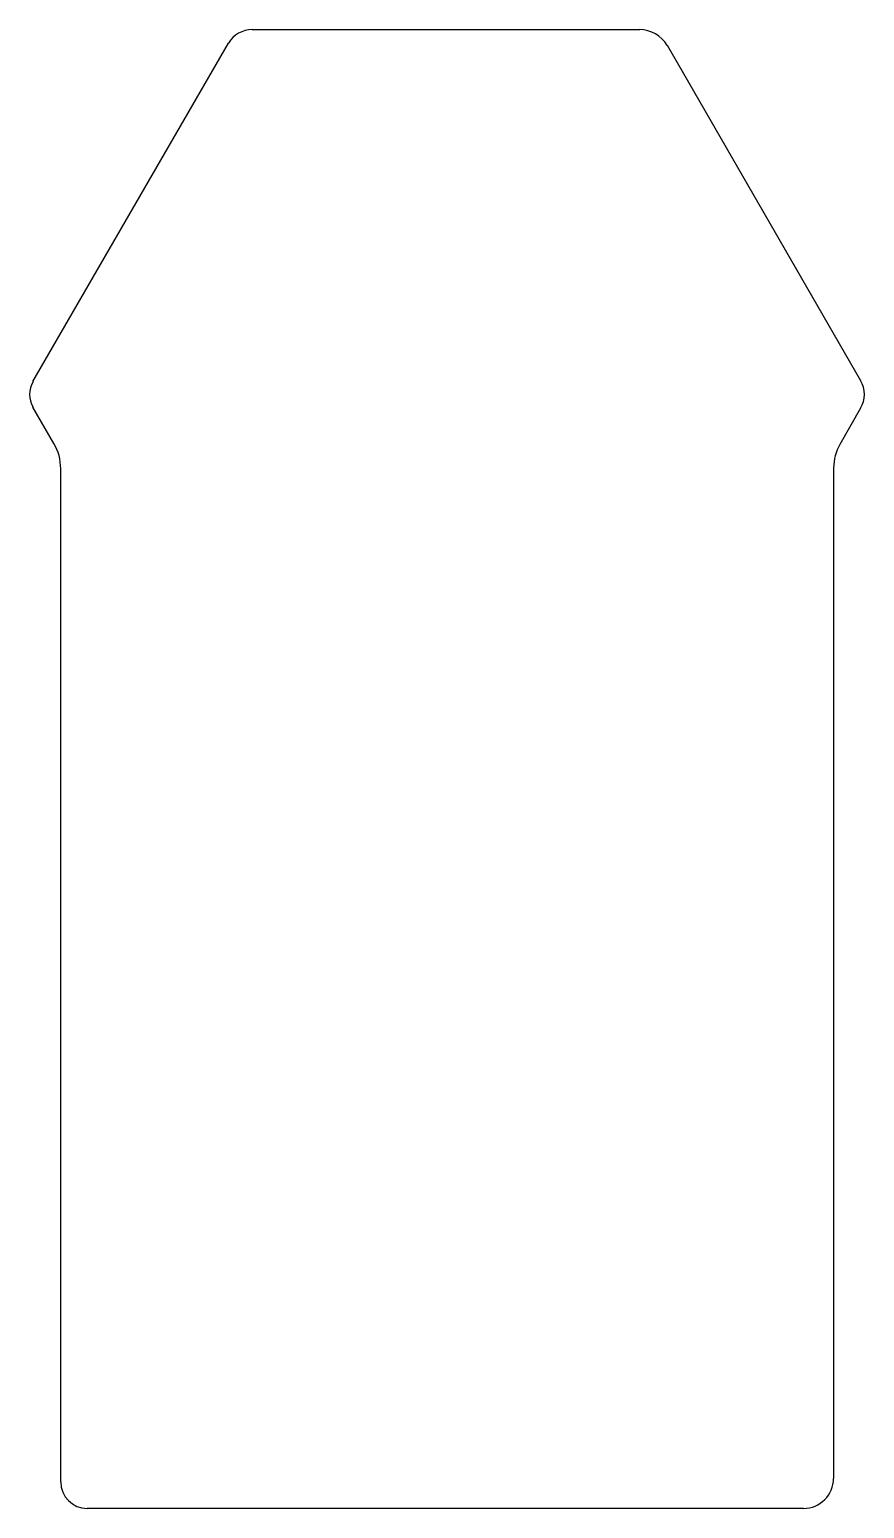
# Model space of a CAD drawing. Header units: millimetres. Extents: x -34 to 85, y -129 to 81.
import ezdxf

# ---------------------------------------------------------------- set-up
doc = ezdxf.new("R2010")
doc.units = ezdxf.units.MM
doc.layers.add('Pad', color=7, linetype='CONTINUOUS')

msp = doc.modelspace()

# ---------------------------------------------------------------- linework, layer by layer
at = {"layer": 'Pad'}
for p, q in [((-1.94, 81.28), (-1.94, 81.28, 2)), ((-1.94, 81.28), (-1.94, 81.28, 2)), ((-1.94, 81.28), (53.21, 81.28)), ((-1.94, 81.28, 2), (53.21, 81.28, 2)), ((-1.94, 81.28), (53.21, 81.28)), ((-1.94, 81.28, 2), (53.21, 81.28, 2)), ((53.21, 81.28), (53.21, 81.28, 2)), ((53.21, 81.28), (53.21, 81.28, 2)), ((-33.15, 31.14), (-5.32, 79.33)), ((-33.15, 31.14, 2), (-5.32, 79.33, 2)), ((-33.15, 31.14), (-5.32, 79.33)), ((-33.15, 31.14, 2), (-5.32, 79.33, 2)), ((-5.32, 79.33), (-5.32, 79.33, 2)), ((-5.32, 79.33), (-5.32, 79.33, 2)), ((57.1, 79.04), (57.1, 79.04, 2)), ((57.1, 79.04), (57.1, 79.04, 2)), ((57.1, 79.04), (84.66, 31.3)), ((57.1, 79.04, 2), (84.66, 31.3, 2)), ((57.1, 79.04), (84.66, 31.3)), ((57.1, 79.04, 2), (84.66, 31.3, 2)), ((-33.15, 31.14), (-33.15, 31.14, 2)), ((-33.15, 31.14), (-33.15, 31.14, 2)), ((84.66, 31.3), (84.66, 31.3, 2)), ((84.66, 31.3), (84.66, 31.3, 2)), ((-33.15, 27.51), (-33.15, 27.51, 2)), ((-30.16, 22.34), (-33.15, 27.51)), ((-30.16, 22.34, 2), (-33.15, 27.51, 2)), ((-33.15, 27.51), (-33.15, 27.51, 2)), ((-30.16, 22.34), (-33.15, 27.51)), ((-30.16, 22.34, 2), (-33.15, 27.51, 2)), ((84.66, 27.34), (81.7, 22.21)), ((84.66, 27.34, 2), (81.7, 22.21, 2)), ((84.66, 27.34), (81.7, 22.21)), ((84.66, 27.34, 2), (81.7, 22.21, 2)), ((84.66, 27.34), (84.66, 27.34, 2)), ((84.66, 27.34), (84.66, 27.34, 2)), ((-30.16, 22.34), (-30.16, 22.34, 2)), ((-30.16, 22.34), (-30.16, 22.34, 2)), ((81.7, 22.21), (81.7, 22.21, 2)), ((81.7, 22.21), (81.7, 22.21, 2)), ((-29.19, 18.73), (-29.19, 18.73, 2)), ((-29.19, -125.56), (-29.19, 18.73)), ((-29.19, -125.56, 2), (-29.19, 18.73, 2)), ((-29.19, 18.73), (-29.19, 18.73, 2)), ((-29.19, -125.56), (-29.19, 18.73)), ((-29.19, -125.56, 2), (-29.19, 18.73, 2)), ((80.81, 18.87), (80.81, 18.87, 2)), ((80.81, 18.87), (80.81, 18.87, 2)), ((80.81, 18.87), (80.81, -125.06)), ((80.81, 18.87, 2), (80.81, -125.06, 2)), ((80.81, 18.87), (80.81, -125.06)), ((80.81, 18.87, 2), (80.81, -125.06, 2)), ((-29.19, -125.56), (-29.19, -125.56, 2)), ((-29.19, -125.56), (-29.19, -125.56, 2)), ((80.81, -125.06), (80.81, -125.06, 2)), ((80.81, -125.06), (80.81, -125.06, 2)), ((-25.42, -129.34), (-25.42, -129.34, 2)), ((76.52, -129.34), (-25.42, -129.34)), ((76.52, -129.34, 2), (-25.42, -129.34, 2)), ((-25.42, -129.34), (-25.42, -129.34, 2)), ((76.52, -129.34), (-25.42, -129.34)), ((76.52, -129.34, 2), (-25.42, -129.34, 2)), ((76.52, -129.34), (76.52, -129.34, 2)), ((76.52, -129.34), (76.52, -129.34, 2))]:
    msp.add_line(p, q, dxfattribs=at)
for centre, radius, start, end in [((-1.94, 77.37), 3.91, 90, 150), ((-1.94, 77.37, 2), 3.91, 90, 150), ((-1.94, 77.37), 3.91, 90, 150), ((-1.94, 77.37, 2), 3.91, 90, 150), ((53.21, 76.79), 4.49, 30, 90), ((53.21, 76.79, 2), 4.49, 30, 90), ((53.21, 76.79), 4.49, 30, 90), ((53.21, 76.79, 2), 4.49, 30, 90), ((-30, 29.32), 3.63, 150, -150), ((-30, 29.32, 2), 3.63, 150, -150), ((-30, 29.32), 3.63, 150, -150), ((-30, 29.32, 2), 3.63, 150, -150), ((81.24, 29.32), 3.95, -30, 30), ((81.24, 29.32, 2), 3.95, -30, 30), ((81.24, 29.32), 3.95, -30, 30), ((81.24, 29.32, 2), 3.95, -30, 30), ((-36.42, 18.73), 7.22, 0, 30), ((-36.42, 18.73, 2), 7.22, 0, 30), ((-36.42, 18.73), 7.22, 0, 30), ((-36.42, 18.73, 2), 7.22, 0, 30), ((87.48, 18.87), 6.67, 150, 180), ((87.48, 18.87, 2), 6.67, 150, 180), ((87.48, 18.87), 6.67, 150, 180), ((87.48, 18.87, 2), 6.67, 150, 180), ((-25.42, -125.56), 3.78, 180, -90), ((-25.42, -125.56, 2), 3.78, 180, -90), ((-25.42, -125.56), 3.78, 180, -90), ((-25.42, -125.56, 2), 3.78, 180, -90), ((76.52, -125.06), 4.28, -90, 0), ((76.52, -125.06, 2), 4.28, -90, 0), ((76.52, -125.06), 4.28, -90, 0), ((76.52, -125.06, 2), 4.28, -90, 0)]:
    msp.add_arc(centre, radius, start, end, dxfattribs=at)

doc.saveas('drawing.dxf')
